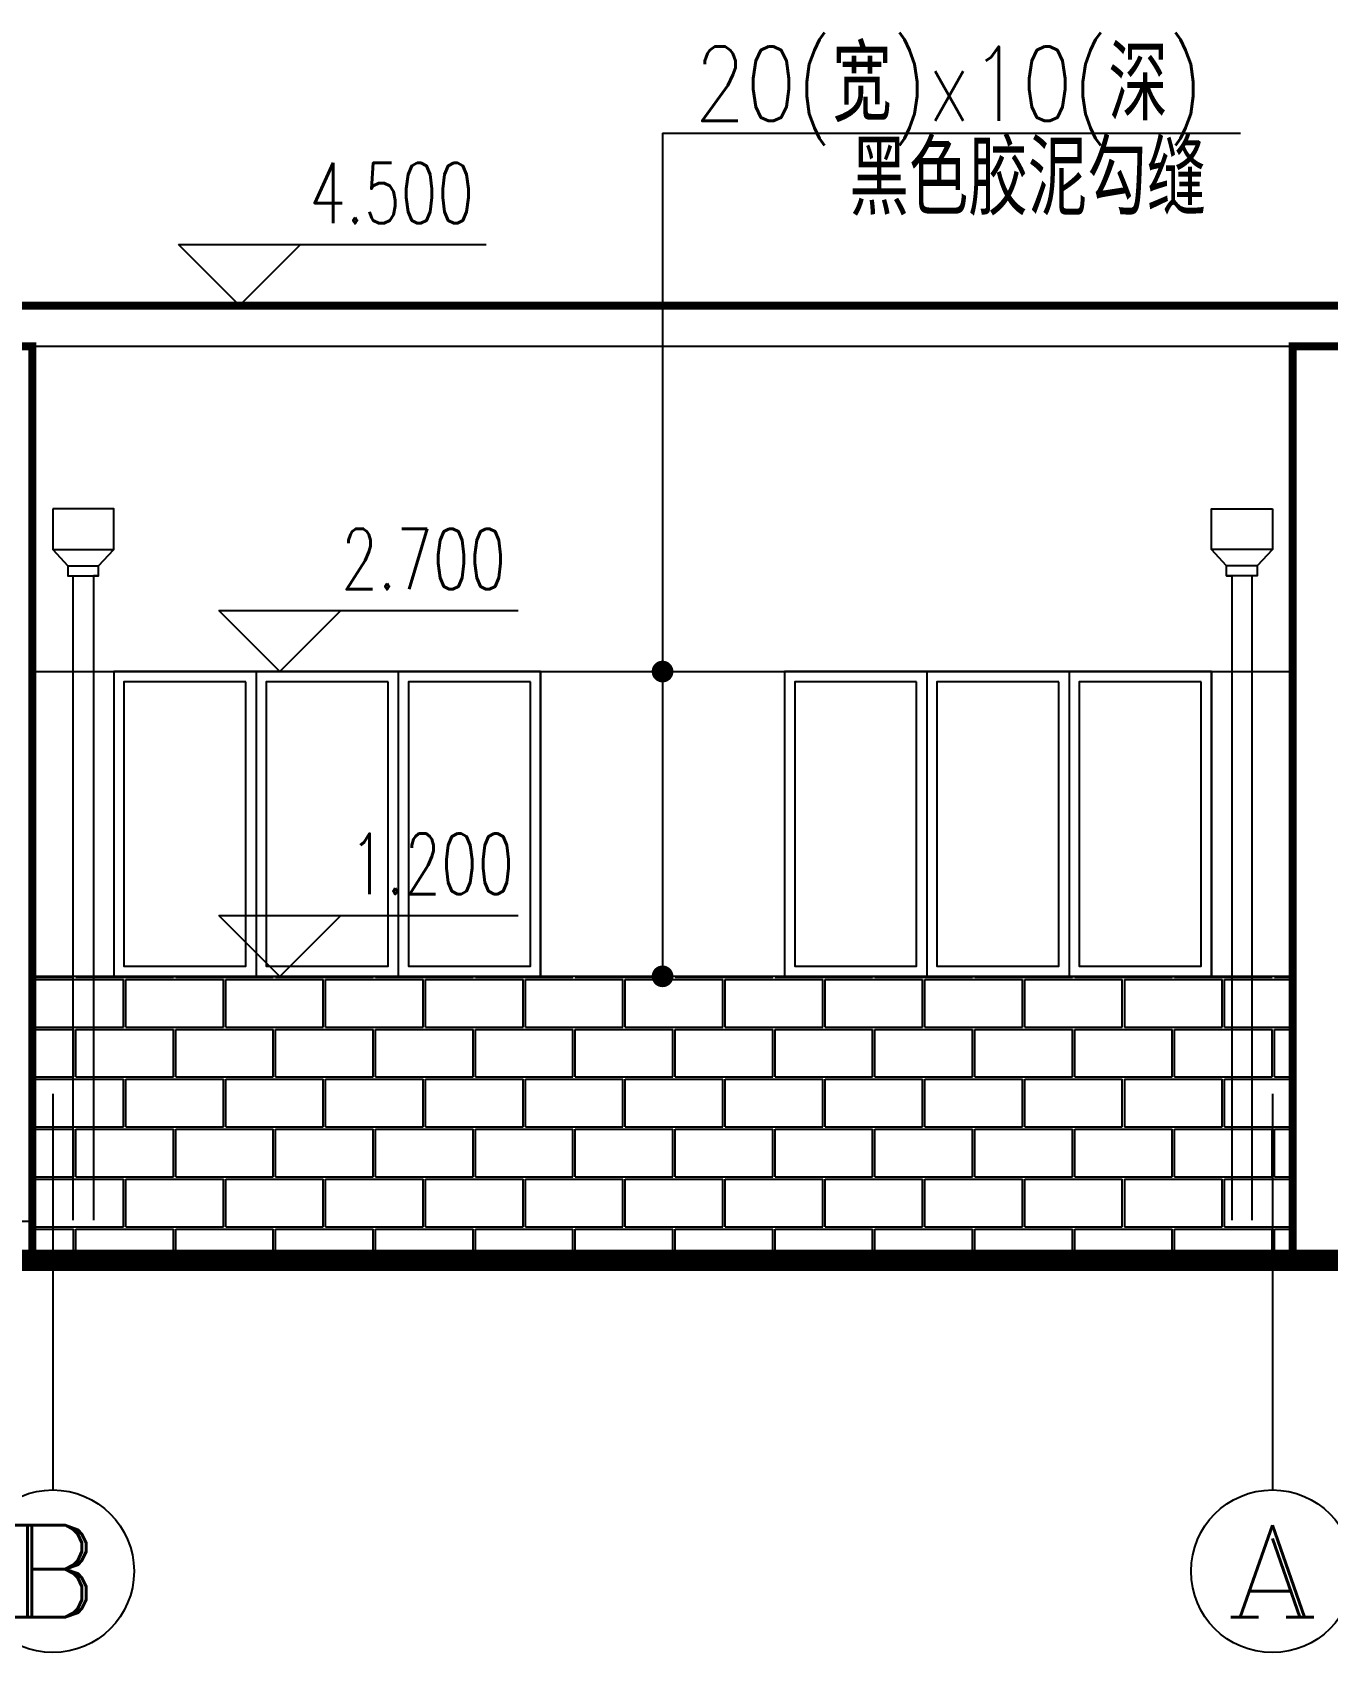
# Model space of a CAD drawing. Extents: x 5396719 to 5510122, y -514120 to -238224.
# Drawn here: x 5449371 to 5455743, y -492121 to -484150 of the extents above; entities that cross this region are included whole.
import ezdxf
from ezdxf.enums import TextEntityAlignment as Align

# ---------------------------------------------------------------- set-up
doc = ezdxf.new("R2010")
doc.units = 0
doc.header["$LTSCALE"] = 1000
doc.header["$MEASUREMENT"] = 0
doc.layers.get('0').update_dxf_attribs({"linetype": 'CONTINUOUS'})
for name, color, linetype in [('1000', 7, 'CONTINUOUS'), ('AXIS', 3, 'CONTINUOUS'), ('AXIS_TEXT', 7, 'CONTINUOUS'), ('DIM_ELEV', 3, 'CONTINUOUS'), ('E_STRM', 7, 'CONTINUOUS'), ('PUB_DIM', 3, 'CONTINUOUS'), ('PUB_TEXT', 7, 'CONTINUOUS'), ('WINDOW', 4, 'CONTINUOUS'), ('填充', 251, 'CONTINUOUS')]:
    doc.layers.add(name, color=color, linetype=linetype)
doc.styles.add('_HZTXT', font='txt.shx', dxfattribs={"width": 0.8, "bigfont": 'HZTXT.shx'})
doc.styles.add('_TCH_AXIS', font='COMPLEX', dxfattribs={"bigfont": 'GBCBIG'})
doc.styles.add('_TCH_DIM', font='SIMPLEX', dxfattribs={"bigfont": 'GBCBIG'})

# ---------------------------------------------------------------- blocks, each defined once
blk = doc.blocks.new('_RAINH')
blk.add_lwpolyline([(-150, 0), (-150, -200), (150, -200), (150, 0)], close=True)
for points in [[(-150, -200), (-75, -280), (75, -280), (150, -200)], [(-75, -280), (-75, -330), (75, -330), (75, -280)]]:
    blk.add_lwpolyline(points)

msp = doc.modelspace()

# ---------------------------------------------------------------- hatches: boundary and pattern name
at = {"layer": '填充', "linetype": 'ByBlock'}
h = msp.add_hatch(dxfattribs=at)
h.set_pattern_fill('AR-B816C', color=256, scale=200)
h.set_pattern_definition([(0, (2713062.85, -2584.06), (245.692378, 245.692378), [479.86793, -11.51682]), (0, (2712817.15, -2572.54), (245.692378, 245.692378), [479.86793, -11.51682]), (90, (2713062.85, -2584.06), (-245.692378, 245.692378), [-257.20918, 234.17555]), (90, (2713051.33, -2584.06), (-245.692378, 245.692378), [-257.20918, 234.17555])])
h.paths.add_polyline_path([(5449370.9, -488793.9), (5449370.9, -490143.9), (5455570.9, -490143.9), (5455570.9, -488793.9)])

# ---------------------------------------------------------------- linework, layer by layer
at = {"color": 0}
msp.add_line((5449370.9, -485693.9), (5455570.9, -485693.9), dxfattribs=at)
for p, q in [((5449570.9, -489994.1), (5449570.9, -486823.9)), ((5449695.9, -486823.9), (5449670.9, -486823.9)), ((5449670.9, -486823.9), (5449670.9, -489994.1)), ((5455245.9, -486823.9), (5455270.9, -486823.9)), ((5455270.9, -486823.9), (5455270.9, -489994.1)), ((5455370.9, -489994.1), (5455370.9, -486823.9)), ((5449370.9, -488440.6), (5449370.9, -489999.2)), ((5448255.9, -489999.2, 32.2), (5449370.9, -489999.2, 107)), ((5456343.8, -490143.9), (5428515.9, -490143.9))]:
    msp.add_line(p, q)
at = {"color": 0, "const_width": 40}
msp.add_lwpolyline([(5455570.9, -490143.9), (5455570.9, -485693.9), (5456170.9, -485693.9), (5456170.9, -485493.9), (5448770.9, -485493.9), (5448770.9, -485693.9), (5449370.9, -485693.9), (5449370.9, -490143.9)], dxfattribs=at)
msp.add_lwpolyline([(5449370.9, -486813.9), (5449370.9, -490093.9)])
at = {"color": 0}
msp.add_lwpolyline([(5460123.7, -490143.9), (5428515.9, -490143.9)], dxfattribs=at)
at = {"layer": '1000', "const_width": 100}
msp.add_lwpolyline([(5460125.9, -490193.9), (5428515.9, -490193.9)], dxfattribs=at)
at = {"layer": 'AXIS'}
for p, q in [((5452470.9, -484645.1), (5455313.6, -484645.1)), ((5452470.9, -484645.1), (5452470.9, -488793.9)), ((5449470.9, -489371.2), (5449470.9, -491321.2)), ((5455470.9, -489371.2), (5455470.9, -491321.2))]:
    msp.add_line(p, q, dxfattribs=at)
for centre in [(5449470.9, -491721.2), (5455470.9, -491721.2)]:
    msp.add_circle(centre, 400, dxfattribs=at)
at = {"layer": 'DIM_ELEV'}
for p, q in [((5450588.7, -487294.3), (5450288.7, -486994.3)), ((5450288.7, -486994.3), (5451760.7, -486994.3)), ((5450588.7, -487294.3), (5450888.7, -486994.3)), ((5450588.7, -488793.9), (5450288.7, -488493.9)), ((5450288.7, -488493.9), (5451760.7, -488493.9)), ((5450588.7, -488793.9), (5450888.7, -488493.9))]:
    msp.add_line(p, q, dxfattribs=at)
at = {"layer": 'E_STRM'}
for p, q in [((5449670.9, -486823.9), (5449670.9, -489994.1)), ((5455270.9, -486823.9), (5455270.9, -489994.1))]:
    msp.add_line(p, q, dxfattribs=at)
at = {"layer": 'PUB_DIM'}
for p, q in [((5450389, -485493.9), (5450089, -485193.9)), ((5450089, -485193.9), (5451602.9, -485193.9)), ((5450389, -485493.9), (5450689, -485193.9))]:
    msp.add_line(p, q, dxfattribs=at)
at = {"layer": 'PUB_DIM', "const_width": 53.1}
for points in [[(5452444.1, -487294.3, 1), (5452497.7, -487294.3, 1)], [(5452444.1, -488793.9, 1), (5452497.7, -488793.9, 1)]]:
    msp.add_lwpolyline(points, format="xyb", close=True, dxfattribs=at)
at = {"layer": 'WINDOW'}
for p, q in [((5450470.9, -487294.3), (5450470.9, -488793.9)), ((5451170.9, -487294.3), (5451170.9, -488793.9)), ((5451870.9, -487294.3), (5451870.9, -488793.9)), ((5451870.9, -487294.3), (5451870.9, -488793.9)), ((5451870.9, -487294.3), (5451870.9, -488793.9)), ((5453770.9, -487294.3), (5453770.9, -488793.9)), ((5454470.9, -487294.3), (5454470.9, -488793.9)), ((5455170.9, -487294.3), (5455170.9, -488793.9)), ((5455170.9, -487294.3), (5455170.9, -488793.9)), ((5455170.9, -487294.3), (5455170.9, -488793.9))]:
    msp.add_line(p, q, dxfattribs=at)
for points in [[(5451870.9, -487294.3), (5449770.9, -487294.3), (5449770.9, -488793.9), (5451870.9, -488793.9)], [(5455170.9, -487294.3), (5453070.9, -487294.3), (5453070.9, -488793.9), (5455170.9, -488793.9)], [(5450420.9, -487344.3), (5449820.9, -487344.3), (5449820.9, -488743.9), (5450420.9, -488743.9)], [(5451120.9, -487344.3), (5450520.9, -487344.3), (5450520.9, -488743.9), (5451120.9, -488743.9)], [(5451820.9, -487344.3), (5451220.9, -487344.3), (5451220.9, -488743.9), (5451820.9, -488743.9)], [(5453720.9, -487344.3), (5453120.9, -487344.3), (5453120.9, -488743.9), (5453720.9, -488743.9)], [(5454420.9, -487344.3), (5453820.9, -487344.3), (5453820.9, -488743.9), (5454420.9, -488743.9)], [(5455120.9, -487344.3), (5454520.9, -487344.3), (5454520.9, -488743.9), (5455120.9, -488743.9)]]:
    msp.add_lwpolyline(points, close=True, dxfattribs=at)
at = {"layer": '填充'}
for p, q in [((5449370.9, -487294.3), (5455570.9, -487294.3)), ((5455570.9, -488793.9), (5449370.9, -488793.9))]:
    msp.add_line(p, q, dxfattribs=at)

# ---------------------------------------------------------------- block references
at = {"layer": 'E_STRM'}
msp.add_blockref('_RAINH', (5449620.9, -486493.9), dxfattribs=at)
at = {"layer": 'E_STRM', "xscale": -1}
msp.add_blockref('_RAINH', (5455320.9, -486493.9), dxfattribs=at)

# ---------------------------------------------------------------- texts
at = {"layer": 'AXIS_TEXT', "style": '_TCH_AXIS'}
for s, width, p, p2 in [('B', 1.235294, (5449244.6, -491947.5), (5449697.1, -491947.5)), ('A', 1.166667, (5455244.6, -491947.5), (5455697.1, -491947.5))]:
    msp.add_text(s, height=452.5, dxfattribs=dict(at, width=width)).set_placement(p, p2, align=Align.FIT)
at = {"layer": 'PUB_DIM', "style": '_HZTXT', "width": 0.8}
for s, p in [('20(宽)x10(深) ', (5452628.6, -484584.9, 3517.8)), ('黑色胶泥勾缝', (5453390.3, -485049.5, 3517.8))]:
    msp.add_text(s, height=365.69, dxfattribs=at).set_placement(p)
at = {"layer": 'PUB_TEXT', "style": '_TCH_DIM', "width": 0.705882}
for s, p in [('4.500', (5450732.9, -485088.9)), ('2.700', (5450890.7, -486889.3)), ('1.200', (5450930.7, -488388.9))]:
    msp.add_text(s, height=297.5, dxfattribs=at).set_placement(p)

doc.saveas('drawing.dxf')
